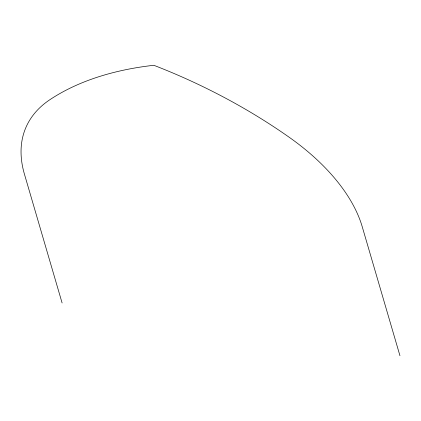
<?xml version="1.0" encoding="UTF-8"?>
<svg xmlns="http://www.w3.org/2000/svg" width="421" height="421" viewBox="0 0 421 421"><rect width="100%" height="100%" fill="white"/><g stroke="black" fill="none" stroke-linecap="round" stroke-linejoin="round"><path stroke-width="0.63" d="M399.95 355.713L362.255 226.814A182.651 102.529 23.6 0 0 288.764 136.957A365.307 205.053 23.6 0 0 153.812 65.287A365.307 205.053 23.6 0 0 49.883 99.698A182.651 102.529 23.6 0 0 24.429 174.126L62.103 302.962"/></g></svg>
